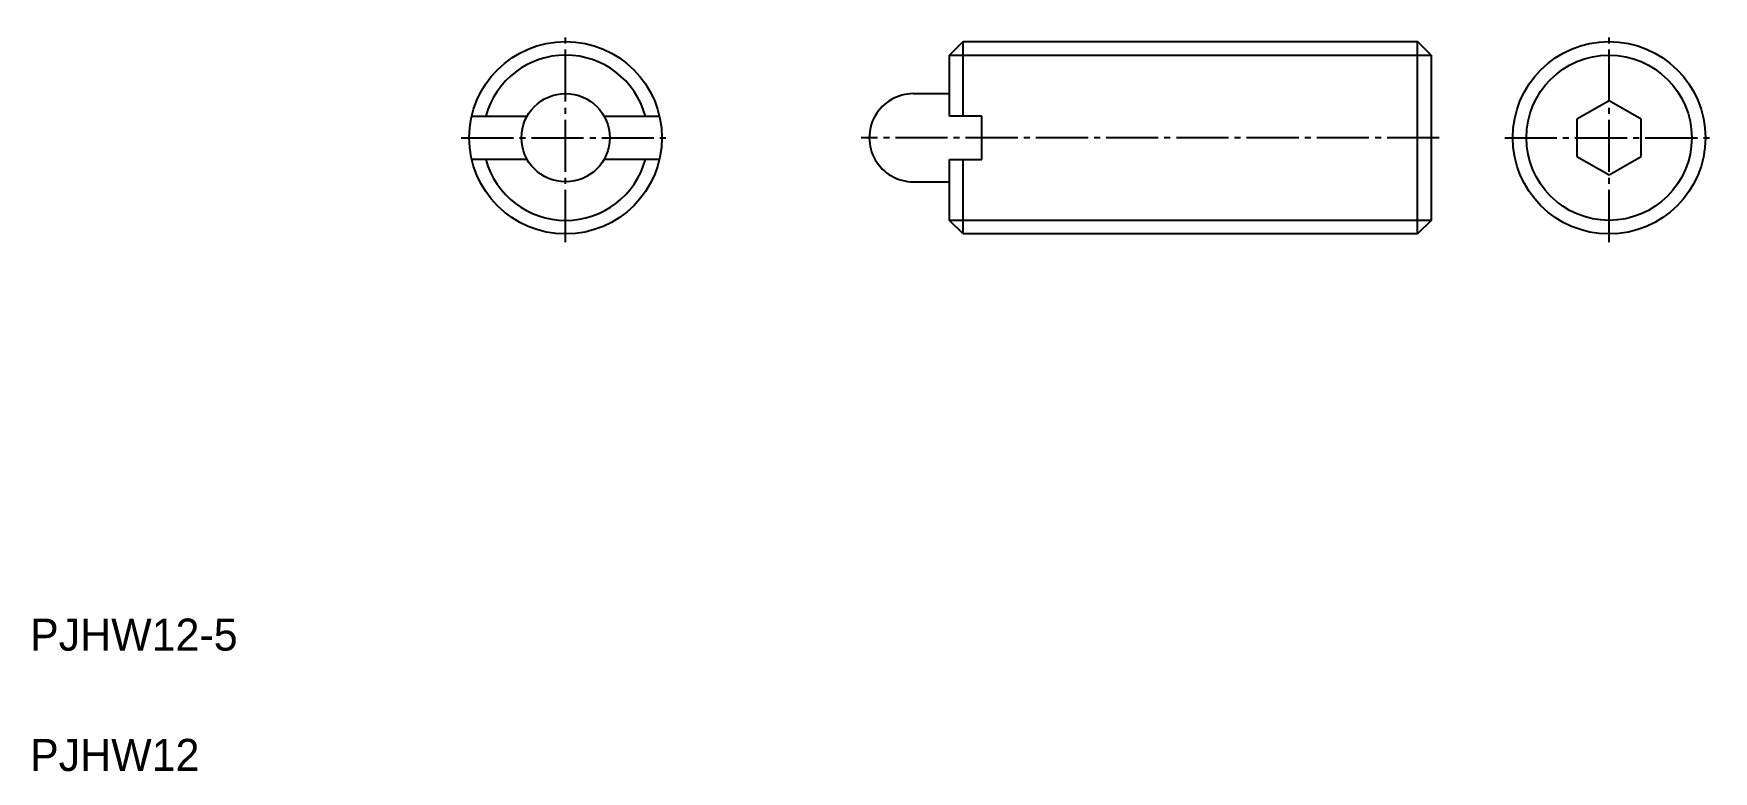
# Model space of a CAD drawing. Extents: x 5 to 110, y 5 to 51.
import ezdxf

# ---------------------------------------------------------------- set-up
doc = ezdxf.new("R2010")
doc.units = 0
doc.header["$LTSCALE"] = 0.25
doc.linetypes.add('CENTER', pattern=[17.5, 13, -1.5, 1.5, -1.5])
doc.layers.get('0').update_dxf_attribs({"linetype": 'CONTINUOUS'})
doc.layers.add('CENTER', color=1, linetype='CENTER')

msp = doc.modelspace()

# ---------------------------------------------------------------- linework, layer by layer
for p, q in [((62.28, 49.63), (63.13, 50.48)), ((63.13, 50.48), (91.43, 50.48)), ((63.13, 45.83), (63.13, 50.48)), ((91.43, 38.48), (91.43, 50.48)), ((92.28, 49.63), (91.43, 50.48)), ((62.28, 45.83), (62.28, 49.63)), ((92.28, 49.63), (92.28, 39.33)), ((60.03, 47.23), (62.28, 47.23)), ((103.36, 46.78), (101.36, 45.63)), ((105.36, 45.63), (103.36, 46.78)), ((32.51, 45.83), (35.96, 45.83)), ((40.76, 45.83), (44.21, 45.83)), ((64.28, 45.83), (62.28, 45.83)), ((64.28, 43.13), (64.28, 45.83)), ((101.36, 45.63), (101.36, 43.32)), ((105.36, 43.32), (105.36, 45.63)), ((35.96, 43.13), (32.51, 43.13)), ((44.21, 43.13), (40.76, 43.13)), ((62.28, 43.13), (64.28, 43.13)), ((62.28, 39.33), (62.28, 43.13)), ((63.13, 38.48), (63.13, 43.13)), ((101.36, 43.32), (103.36, 42.17)), ((103.36, 42.17), (105.36, 43.32)), ((60.03, 41.73), (62.28, 41.73)), ((63.13, 38.48), (62.28, 39.33)), ((77.28, 39.33), (77.28, 39.33)), ((84.78, 39.33), (84.78, 39.33)), ((92.28, 39.33), (91.43, 38.48)), ((91.43, 38.48), (63.13, 38.48))]:
    msp.add_line(p, q)
at = {"color": 3}
for p, q in [((62.28, 49.63), (92.28, 49.63)), ((92.28, 39.33), (62.28, 39.33))]:
    msp.add_line(p, q, dxfattribs=at)
for centre, radius in [((38.36, 44.48), 6), ((103.36, 44.48), 6), ((38.36, 44.48), 2.75)]:
    msp.add_circle(centre, radius)
msp.add_circle((103.36, 44.48), 5.15, dxfattribs=at)
for start, end in [(15.197, 164.803), (195.1968, 344.803)]:
    msp.add_arc((38.36, 44.48), 5.15, start, end, dxfattribs=at)
msp.add_arc((60.03, 44.48), 2.75, 90, 270.0002)
at = {"layer": 'CENTER', "color": 1, "linetype": 'CENTER'}
for p, q in [((38.36, 37.98), (38.36, 50.98)), ((103.36, 37.98), (103.36, 50.98)), ((31.86, 44.48), (44.86, 44.48)), ((92.78, 44.48), (56.78, 44.48)), ((96.86, 44.48), (109.86, 44.48))]:
    msp.add_line(p, q, dxfattribs=at)

# ---------------------------------------------------------------- texts
for s, p in [('PJHW12-5', (5, 12.5)), ('PJHW12', (5, 5))]:
    msp.add_text(s, height=2).set_placement(p)

doc.saveas('drawing.dxf')
